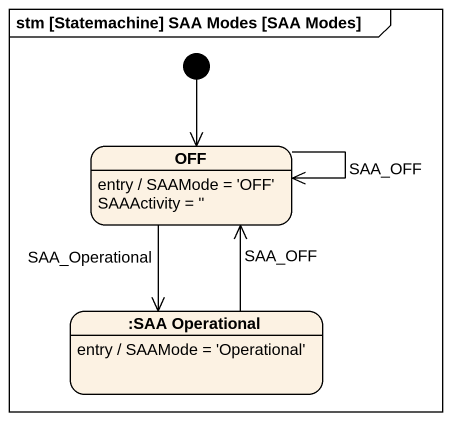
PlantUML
@startuml
mainframe stm [Statemachine] SAA Modes [SAA Modes]
hide empty description
state OFF
OFF : entry / SAAMode = 'OFF' SAAActivity = ''
state ":SAA Operational" as SAA_Operational
SAA_Operational : entry / SAAMode = 'Operational'
[*] --> OFF
OFF --> OFF : SAA_OFF
OFF --> SAA_Operational : SAA_Operational
SAA_Operational -up-> OFF : SAA_OFF
@enduml
